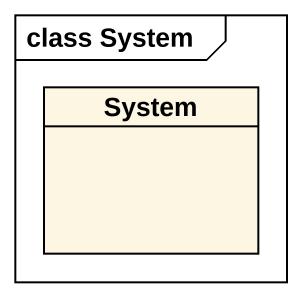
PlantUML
@startuml
mainframe class System
hide circle
hide empty members
class System
@enduml
